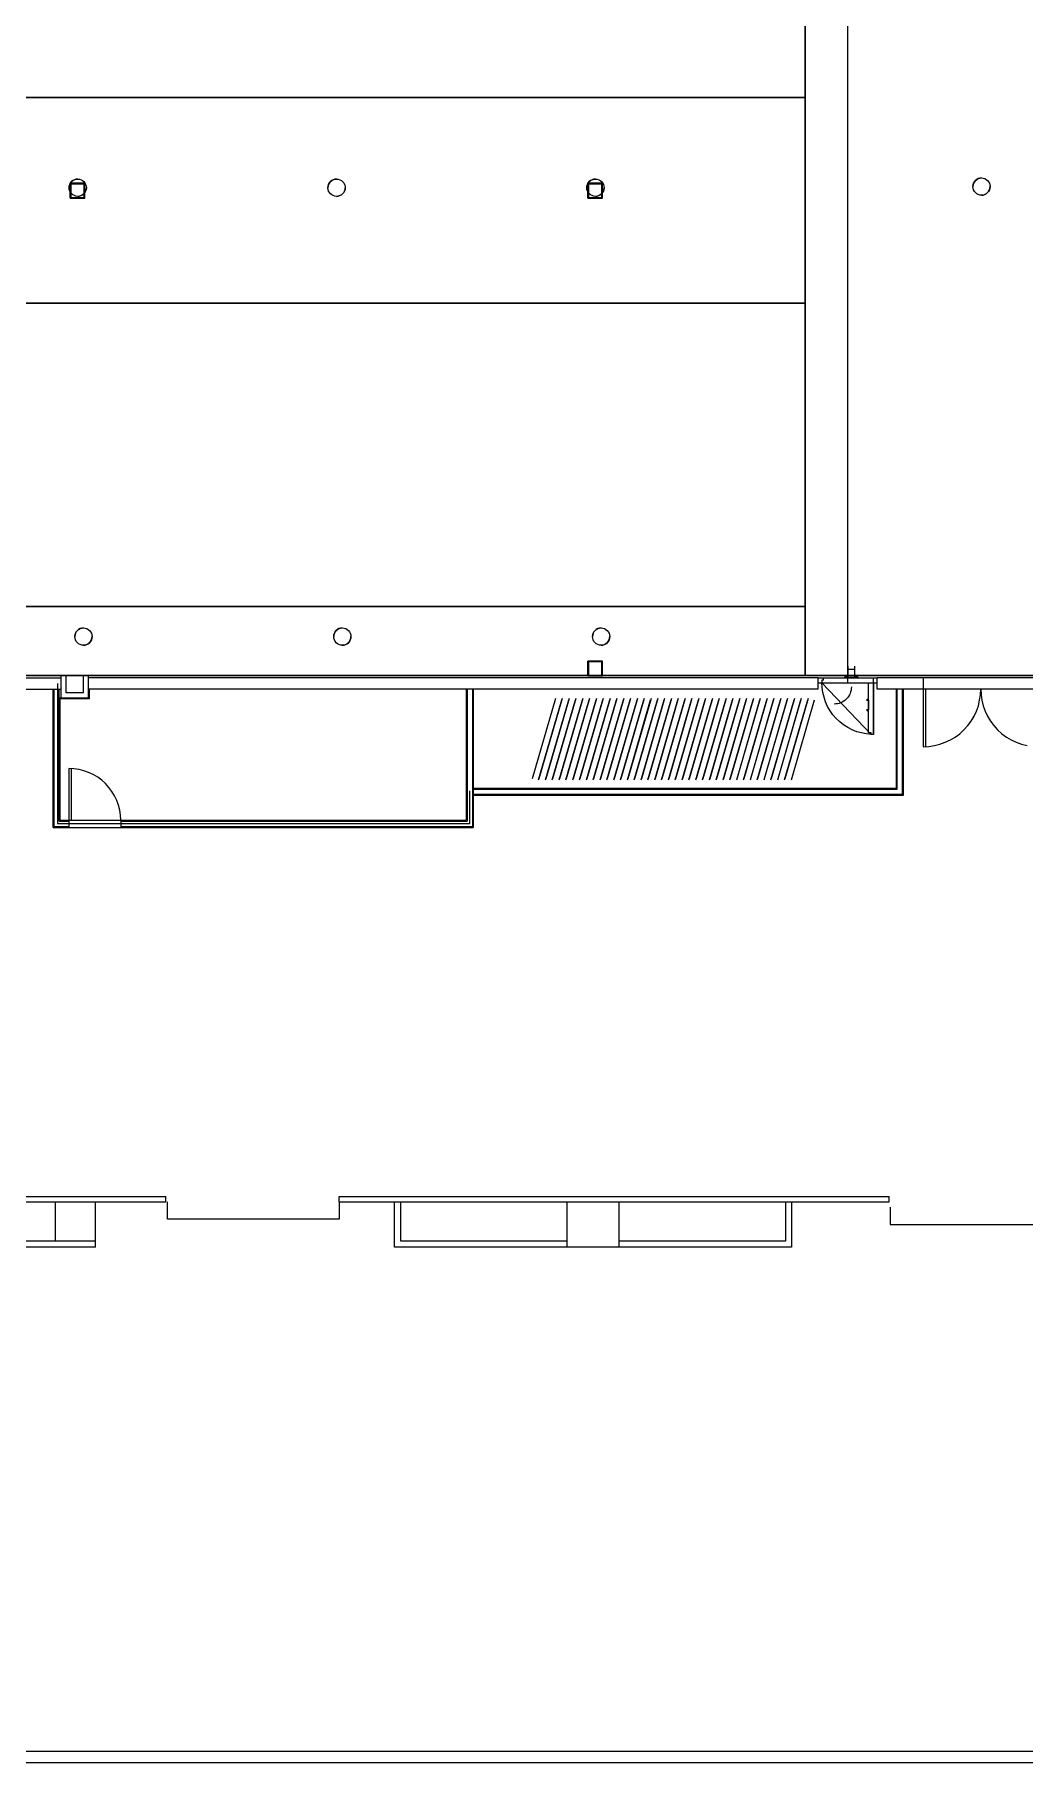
# Model space of a CAD drawing. Header units: inches. Extents: x -3410 to 5259, y -1080 to 3208.
# Drawn here: x -1106 to -418, y -755 to 446 of the extents above; entities that cross this region are included whole.
import ezdxf

# ---------------------------------------------------------------- set-up
doc = ezdxf.new("R2010")
doc.units = ezdxf.units.IN
doc.header["$LTSCALE"] = 48
doc.header["$MEASUREMENT"] = 0
for name, color, linetype, lineweight in [('Venue-Airwall Closed', 7, 'Continuous', 5), ('Venue-Ceiling-Main', 7, 'Continuous', 5), ('Venue-Floor Pockets', 7, 'Continuous', 5), ('Venue-Rigging Points', 7, 'Continuous', 5), ('Venue-Walls and Doors', 7, 'Continuous', 5)]:
    doc.layers.add(name, color=color, linetype=linetype, lineweight=lineweight)

# ---------------------------------------------------------------- blocks, each defined once
blk = doc.blocks.new('Group-1')
at = {"layer": 'Venue-Floor Pockets', "color": 7, "linetype": 'Continuous', "lineweight": 15, "transparency": 33554687}
for points in [[(5.15, 5.15, 0), (-5.15, 5.15, 0), (-5.15, -5.15, 0), (5.15, -5.15, 0), (5.15, 5.15, 0)], [(-5.15, -5.15, 0), (-5.15, 5.15, 0)], [(4.65, 4.65, 0), (-4.65, 4.65, 0), (-4.65, -4.65, 0), (4.65, -4.65, 0), (4.65, 4.65, 0)]]:
    blk.add_polyline3d(points, dxfattribs=at)
blk = doc.blocks.new('FLRBOX')
at = {"layer": 'Venue-Floor Pockets', "color": 7, "transparency": 33554687}
blk.add_blockref('Group-1', (0, 0), dxfattribs=at)
blk = doc.blocks.new('High rig points')
at = {"layer": 'Venue-Rigging Points', "color": 7, "linetype": 'Continuous', "lineweight": 5, "transparency": 33554687}
blk.add_circle((0, 0), 6, dxfattribs=at)
for start, end in [(0, 90), (180, 270)]:
    blk.add_arc((0, 0), 6, start, end, dxfattribs=at)
blk = doc.blocks.new('Low Hang point')
at = {"layer": 'Venue-Rigging Points', "color": 7, "linetype": 'Continuous', "lineweight": 5, "transparency": 33554687}
blk.add_circle((0, 0), 6, dxfattribs=at)
for start, end in [(0, 90), (180, 270)]:
    blk.add_arc((0, 0), 6, start, end, dxfattribs=at)

msp = doc.modelspace()

# ---------------------------------------------------------------- linework, layer by layer
at = {"layer": 'Venue-Airwall Closed', "color": 7, "linetype": 'Continuous', "lineweight": 5, "transparency": 33554687}
msp.add_line((-540.7, -4.8), (-540.7, 2124.4), dxfattribs=at)
at = {"layer": 'Venue-Airwall Closed', "color": 7, "linetype": 'Continuous', "lineweight": 15, "transparency": 33554687}
for points in [[(-760, -71.4, 0), (-743.8, -15.6, 0)], [(-739.8, -16.8, 0), (-755.9, -72.6, 0)], [(-755.2, -71.4, 0), (-739.1, -15.6, 0)], [(-735, -16.8, 0), (-751.1, -72.6, 0)], [(-750.5, -71.4, 0), (-734.3, -15.6, 0)], [(-730.3, -16.8, 0), (-746.4, -72.6, 0)], [(-745.7, -71.4, 0), (-729.6, -15.6, 0)], [(-725.5, -16.8, 0), (-741.6, -72.6, 0)], [(-741, -71.4, 0), (-724.8, -15.6, 0)], [(-720.8, -16.8, 0), (-736.9, -72.6, 0)], [(-736.2, -71.4, 0), (-720.1, -15.6, 0)], [(-716, -16.8, 0), (-732.1, -72.6, 0)], [(-731.5, -71.4, 0), (-715.3, -15.6, 0)], [(-711.3, -16.8, 0), (-727.4, -72.6, 0)], [(-726.7, -71.4, 0), (-710.6, -15.6, 0)], [(-706.5, -16.8, 0), (-722.6, -72.6, 0)], [(-722, -71.4, 0), (-705.8, -15.6, 0)], [(-701.8, -16.8, 0), (-717.9, -72.6, 0)], [(-717.2, -71.4, 0), (-701.1, -15.6, 0)], [(-697, -16.8, 0), (-713.1, -72.6, 0)], [(-712.5, -71.4, 0), (-696.3, -15.6, 0)], [(-692.3, -16.8, 0), (-708.4, -72.6, 0)], [(-707.7, -71.4, 0), (-691.6, -15.6, 0)], [(-687.5, -16.8, 0), (-703.6, -72.6, 0)], [(-703, -71.4, 0), (-686.8, -15.6, 0)], [(-682.8, -16.8, 0), (-698.9, -72.6, 0)], [(-698.2, -71.4, 0), (-682.1, -15.6, 0)], [(-678, -16.8, 0), (-694.1, -72.6, 0)], [(-693.5, -71.4, 0), (-677.3, -15.6, 0)], [(-673.3, -16.8, 0), (-689.4, -72.6, 0)], [(-688.7, -71.4, 0), (-672.6, -15.6, 0)], [(-668.5, -16.8, 0), (-684.6, -72.6, 0)], [(-684, -71.4, 0), (-667.8, -15.6, 0)], [(-663.8, -16.8, 0), (-679.9, -72.6, 0)], [(-679.2, -71.4, 0), (-663.1, -15.6, 0)], [(-659, -16.8, 0), (-675.1, -72.6, 0)], [(-674.5, -71.4, 0), (-658.3, -15.6, 0)], [(-654.3, -16.8, 0), (-670.4, -72.6, 0)], [(-669.7, -71.4, 0), (-653.6, -15.6, 0)], [(-649.5, -16.8, 0), (-665.6, -72.6, 0)], [(-665, -71.4, 0), (-648.8, -15.6, 0)], [(-644.8, -16.8, 0), (-660.9, -72.6, 0)], [(-660.2, -71.4, 0), (-644.1, -15.6, 0)], [(-640, -16.8, 0), (-656.1, -72.6, 0)], [(-655.5, -71.4, 0), (-639.3, -15.6, 0)], [(-635.3, -16.8, 0), (-651.4, -72.6, 0)], [(-650.7, -71.4, 0), (-634.6, -15.6, 0)], [(-630.5, -16.8, 0), (-646.6, -72.6, 0)], [(-646, -71.4, 0), (-629.8, -15.6, 0)], [(-625.8, -16.8, 0), (-641.9, -72.6, 0)], [(-641.2, -71.4, 0), (-625.1, -15.6, 0)], [(-621, -16.8, 0), (-637.1, -72.6, 0)], [(-636.5, -71.4, 0), (-620.3, -15.6, 0)], [(-616.3, -16.8, 0), (-632.4, -72.6, 0)], [(-631.7, -71.4, 0), (-615.6, -15.6, 0)], [(-611.5, -16.8, 0), (-627.6, -72.6, 0)], [(-627, -71.4, 0), (-610.8, -15.6, 0)], [(-606.8, -16.8, 0), (-622.9, -72.6, 0)], [(-622.2, -71.4, 0), (-606.1, -15.6, 0)], [(-602, -16.8, 0), (-618.1, -72.6, 0)], [(-617.5, -71.4, 0), (-601.3, -15.6, 0)], [(-597.3, -16.8, 0), (-613.4, -72.6, 0)], [(-612.7, -71.4, 0), (-596.6, -15.6, 0)], [(-592.5, -16.8, 0), (-608.6, -72.6, 0)], [(-608, -71.4, 0), (-591.8, -15.6, 0)], [(-587.8, -16.8, 0), (-603.9, -72.6, 0)], [(-603.2, -71.4, 0), (-587.1, -15.6, 0)], [(-583, -16.8, 0), (-599.1, -72.6, 0)], [(-598.5, -71.4, 0), (-582.3, -15.6, 0)], [(-578.3, -16.8, 0), (-594.4, -72.6, 0)], [(-593.7, -71.4, 0), (-577.6, -15.6, 0)], [(-573.5, -16.8, 0), (-589.6, -72.6, 0)], [(-589, -71.4, 0), (-572.8, -15.6, 0)], [(-568.8, -16.8, 0), (-584.9, -72.6, 0)], [(-584.2, -71.4, 0), (-568.1, -15.6, 0)], [(-564, -16.8, 0), (-580.1, -72.6, 0)]]:
    msp.add_polyline3d(points, dxfattribs=at)
at = {"layer": 'Venue-Ceiling-Main', "color": 7, "linetype": 'Continuous', "lineweight": 5, "transparency": 33554687}
for points in [[(-570.3, 2123.3, 337), (-333.3, 2123.3, 337), (-333.3, 0.2, 337), (-570.3, 0.2, 337)], [(-570.3, 2123.3, 336), (-333.3, 2123.3, 336), (-333.3, 0.2, 336), (-570.3, 0.2, 336)], [(-570.3, 0.2, 336), (-570.3, 0.2, 337), (-570.3, 2123.3, 337), (-570.3, 2123.3, 336)], [(-1407.4, 402, 421), (-570.4, 402, 421), (-570.4, 259, 421), (-1407.4, 259, 421)], [(-1407.4, 402, 420), (-570.4, 402, 420), (-570.4, 259, 420), (-1407.4, 259, 420)], [(-1407.4, 402, 420), (-1407.4, 402, 421), (-570.4, 402, 421), (-570.4, 402, 420)], [(-570.4, 402, 420), (-570.4, 402, 421), (-570.4, 259, 421), (-570.4, 259, 420)], [(-570.4, 259, 420), (-570.4, 259, 421), (-1407.4, 259, 421), (-1407.4, 259, 420)], [(-1407.4, 48.2, 421), (-570.4, 48.2, 421), (-570.4, 0.2, 421), (-1407.4, 0.2, 421)], [(-1407.4, 48.2, 420), (-570.4, 48.2, 420), (-570.4, 0.2, 420), (-1407.4, 0.2, 420)], [(-1407.4, 48.2, 420), (-1407.4, 48.2, 421), (-570.4, 48.2, 421), (-570.4, 48.2, 420)], [(-570.4, 48.2, 420), (-570.4, 48.2, 421), (-570.4, 0.2, 421), (-570.4, 0.2, 420)], [(-570.4, 0.2, 420), (-570.4, 0.2, 421), (-1407.4, 0.2, 421), (-1407.4, 0.2, 420)], [(-333.3, 0.2, 336), (-333.3, 0.2, 337), (-570.3, 0.2, 337), (-570.3, 0.2, 336)]]:
    msp.add_3dface(points, dxfattribs=at)
at = {"layer": 'Venue-Walls and Doors', "linetype": 'Continuous'}
for p, q in [((-1206.6, -361.9), (-1015, -361.9)), ((-1206.6, -365.5), (-1015, -365.5)), ((-1091.8, -365.5), (-1091.8, -393)), ((-1063.8, -397.2), (-1063.8, -365.5)), ((-1015, -365.5), (-1015, -361.9)), ((-894.3, -365.5), (-894.3, -361.9)), ((-894.3, -361.9), (-511.9, -361.9)), ((-894.3, -365.5), (-511.9, -365.5)), ((-855.8, -397.2), (-855.8, -366.1)), ((-851.6, -393), (-851.6, -366.1)), ((-735.8, -397.2), (-735.8, -365.5)), ((-699.8, -365.5), (-699.8, -397.2)), ((-584.1, -366.1), (-584.1, -393)), ((-579.8, -366.1), (-579.8, -397.2)), ((-511.9, -365.5), (-511.9, -361.9)), ((-1063.8, -393), (-1179.6, -393)), ((-735.8, -393), (-851.6, -393)), ((-584.1, -393), (-699.8, -393)), ((-1063.8, -397.2), (-1183.8, -397.2)), ((-579.8, -397.2), (-855.8, -397.2)), ((-1343.8, -747.3), (2174.2, -747.3)), ((-1343.8, -755.3), (2174.2, -755.3))]:
    msp.add_line(p, q, dxfattribs=at)
at = {"layer": 'Venue-Walls and Doors', "linetype": 'Continuous', "flags": 128}
for points in [[(-894.3, -365.7), (-894.3, -377.7), (-1013.7, -377.7), (-1013.7, -365.7)], [(-511.3, -369.3), (-511.3, -381.3), (-392, -381.3), (-392, -369.3)]]:
    msp.add_lwpolyline(points, dxfattribs=at)
at = {"layer": 'Venue-Walls and Doors', "transparency": 33554687}
for points in [[(-1087.8, -15.4, 0), (-1087.8, 0.2, 0)], [(-1084.2, -11.8, 0), (-1084.2, 0.2, 0)], [(-1072.2, -11.8, 0), (-1072.2, 0.2, 0)], [(-1068.6, -15.4, 0), (-1068.6, 0.2, 0)], [(-533.5, -1.2, 0), (-534.8, 0.2, 0), (-534.8, 0.2, 0), (-534.8, 0.3, 0), (-534.8, 0.3, 0), (-534.9, 0.3, 0), (-534.9, 0.3, 0), (-534.9, 0.3, 0), (-534.9, 0.3, 0), (-534.9, 0.3, 0), (-534.9, 0.3, 0), (-534.9, 0.3, 0), (-534.9, 0.3, 0), (-535, 0.2, 0), (-535, 0.2, 0), (-535, 0.2, 0), (-535, 0.2, 0), (-535, 0.2, 0), (-535, 0.2, 0), (-535, -1.2, 0), (-535, -1.2, 0), (-535, -1.2, 0), (-535, -1.2, 0), (-535, -1.2, 0), (-535, -1.2, 0), (-535, -1.2, 0), (-535, -1.2, 0), (-535, -1.2, 0), (-535, -1.2, 0), (-535, -1.2, 0), (-535, -1.2, 0), (-535, -1.2, 0), (-535, -1.2, 0), (-535, -1.2, 0), (-535, -1.2, 0), (-535, -1.2, 0), (-535, -1.2, 0), (-541.4, -1.2, 0), (-541.4, -1.2, 0), (-541.4, -1.2, 0), (-541.4, -1.2, 0), (-541.4, -1.2, 0), (-541.4, -1.2, 0), (-541.4, -1.2, 0), (-541.4, -1.2, 0), (-541.4, -1.2, 0), (-541.4, -1.2, 0), (-541.4, -1.2, 0), (-541.4, -1.2, 0), (-541.4, -1.2, 0), (-541.4, -1.2, 0), (-541.4, -1.2, 0), (-541.4, -1.2, 0), (-541.4, -1.2, 0), (-541.4, -1.2, 0), (-541.4, 0.2, 0), (-541.4, 0.2, 0), (-541.4, 0.2, 0), (-541.4, 0.2, 0), (-541.4, 0.2, 0), (-541.4, 0.2, 0), (-541.4, 0.2, 0), (-541.5, 0.3, 0), (-541.5, 0.3, 0), (-541.5, 0.3, 0), (-541.5, 0.3, 0), (-541.5, 0.3, 0), (-541.5, 0.3, 0), (-541.5, 0.3, 0), (-541.5, 0.3, 0), (-541.6, 0.3, 0), (-541.6, 0.3, 0), (-541.6, 0.2, 0), (-542.9, -1.2, 0), (-542.8, -1.3, 0), (-541.5, 0.2, 0), (-541.5, 0.2, 0), (-541.5, 0.2, 0), (-541.5, 0.2, 0), (-541.5, 0.2, 0), (-541.5, 0.2, 0), (-541.5, 0.2, 0), (-541.5, 0.2, 0), (-541.5, 0.2, 0), (-541.5, 0.2, 0), (-541.5, 0.2, 0), (-541.5, 0.2, 0), (-541.5, 0.2, 0), (-541.5, 0.2, 0), (-541.5, 0.2, 0), (-541.5, 0.2, 0), (-541.5, 0.2, 0), (-541.5, 0.2, 0), (-541.5, -1.2, 0), (-541.5, -1.2, 0), (-541.5, -1.2, 0), (-541.5, -1.2, 0), (-541.5, -1.2, 0), (-541.5, -1.2, 0), (-541.5, -1.2, 0), (-541.5, -1.2, 0), (-541.5, -1.2, 0), (-541.4, -1.2, 0), (-541.4, -1.2, 0), (-541.4, -1.2, 0), (-541.4, -1.2, 0), (-541.4, -1.2, 0), (-541.4, -1.3, 0), (-541.4, -1.3, 0), (-541.4, -1.3, 0), (-535, -1.3, 0), (-535, -1.3, 0), (-535, -1.3, 0), (-535, -1.3, 0), (-535, -1.2, 0), (-535, -1.2, 0), (-535, -1.2, 0), (-535, -1.2, 0), (-535, -1.2, 0), (-534.9, -1.2, 0), (-534.9, -1.2, 0), (-534.9, -1.2, 0), (-534.9, -1.2, 0), (-534.9, -1.2, 0), (-534.9, -1.2, 0), (-534.9, -1.2, 0), (-534.9, -1.2, 0), (-534.9, -1.2, 0), (-534.9, 0.2, 0), (-534.9, 0.2, 0), (-534.9, 0.2, 0), (-534.9, 0.2, 0), (-534.9, 0.2, 0), (-534.9, 0.2, 0), (-534.9, 0.2, 0), (-534.9, 0.2, 0), (-534.9, 0.2, 0), (-534.9, 0.2, 0), (-534.9, 0.2, 0), (-534.9, 0.2, 0), (-534.9, 0.2, 0), (-534.9, 0.2, 0), (-534.9, 0.2, 0), (-534.9, 0.2, 0), (-534.9, 0.2, 0), (-534.9, 0.2, 0), (-533.5, -1.3, 0), (-533.5, -1.2, 0), (-533.5, -1.2, 0)], [(-540.7, 6.7, 0), (-540.7, -1.3, 0)], [(-540.2, 4.7, 0), (-536.2, 4.7, 0)], [(-535.7, -1.3, 0), (-535.7, 6.7, 0)], [(-1168.2, -1.3, 0), (-1087.8, -1.3, 0)], [(-1168.2, -9.3, 0), (-1087.8, -9.3, 0)], [(-1093.2, -105.3, 0), (-1093.2, -9.3, 0)], [(-1092.6, -104.6, 0), (-1092.6, -9.3, 0)], [(-1089, -101, 0), (-1089, -9.3, 0)], [(-1087.8, -9.3, 0), (-1087.8, -1.3, 0)], [(-1072.2, -11.8, 0), (-1084.2, -11.8, 0)], [(-561.2, -1.3, 0), (-1068.6, -1.3, 0)], [(-561.2, -9.3, 0), (-1068.6, -9.3, 0)], [(-1068, -16, 0), (-1068, -9.3, 0)], [(-806, -9.3, 0), (-806, -100.4, 0)], [(-805.4, -9.3, 0), (-805.4, -101, 0)], [(-801.7, -9.3, 0), (-801.7, -104.6, 0)], [(-801.1, -9.3, 0), (-801.1, -105.3, 0)], [(-561.2, -1.3, 0), (-520.2, -1.3, 0)], [(-561.2, -9.3, 0), (-561.2, -1.3, 0)], [(-561.2, -4.8, 0), (-520.2, -4.8, 0)], [(-557.5, -3, 0), (-558.7, -3, 0)], [(-558.7, -3, 0), (-558.7, -4.8, 0)], [(-524.4, -40.7, 0), (-527.8, -40.4, 0), (-531.2, -39.7, 0), (-534.5, -38.8, 0), (-537.7, -37.5, 0), (-540.7, -35.9, 0), (-543.6, -34.1, 0), (-546.3, -32, 0), (-548.8, -29.6, 0), (-551, -27, 0), (-553, -24.2, 0), (-554.7, -21.3, 0), (-556.1, -18.1, 0), (-557.2, -14.9, 0), (-558, -11.6, 0), (-558.5, -8.2, 0), (-558.7, -4.8, 0), (-524.4, -40.7, 0)], [(-557.5, -3, 0), (-557.5, -1.3, 0)], [(-538.2, -7.6, 0), (-538.3, -8.8, 0), (-538.4, -9.9, 0), (-538.7, -11.1, 0), (-539.1, -12.2, 0), (-539.6, -13.2, 0), (-540.2, -14.3, 0), (-540.9, -15.2, 0), (-541.7, -16.1, 0), (-542.6, -16.9, 0), (-543.5, -17.6, 0), (-544.5, -18.2, 0), (-545.6, -18.7, 0), (-546.7, -19.1, 0), (-547.9, -19.4, 0), (-549, -19.5, 0), (-550.2, -19.6, 0)], [(-526.2, -39.5, 0), (-526.2, -4.8, 0)], [(-522.7, -4.8, 0), (-522.7, -1.3, 0)], [(-522.7, -4.8, 0), (-522.7, -40.8, 0), (-522.7, -4.8, 0)], [(-488.2, -1.3, 0), (-520.2, -1.3, 0)], [(-520.2, -9.3, 0), (-520.2, -1.3, 0)], [(-488.2, -9.3, 0), (-520.2, -9.3, 0)], [(-507.1, -9.3, 0), (-507.1, -78.3, 0)], [(-506.5, -9.3, 0), (-506.5, -78.9, 0)], [(-502.8, -9.3, 0), (-502.8, -82.5, 0)], [(-502.2, -9.3, 0), (-502.2, -83.2, 0)], [(-408.2, -1.3, 0), (-488.2, -1.3, 0)], [(-488.2, -1.3, 0), (-488.2, -9.3, 0)], [(-408.2, -9.3, 0), (-488.2, -9.3, 0)], [(-486.3, -49.3, 0), (-486.3, -9.3, 0), (-488.2, -9.3, 0), (-488.2, -49.3, 0), (-484.3, -49.1, 0), (-480.4, -48.5, 0), (-476.6, -47.5, 0), (-472.9, -46.2, 0), (-469.3, -44.5, 0), (-466, -42.5, 0), (-462.8, -40.2, 0), (-459.9, -37.5, 0), (-457.3, -34.6, 0), (-454.9, -31.5, 0), (-452.9, -28.1, 0), (-451.2, -24.6, 0), (-449.9, -20.9, 0), (-449, -17, 0), (-448.4, -13.2, 0), (-448.2, -9.3, 0), (-448, -13.2, 0), (-447.4, -17, 0), (-446.5, -20.9, 0), (-445.2, -24.6, 0), (-443.5, -28.1, 0), (-441.5, -31.5, 0), (-439.1, -34.6, 0), (-436.5, -37.5, 0), (-433.6, -40.2, 0), (-430.4, -42.5, 0), (-427.1, -44.5, 0), (-423.5, -46.2, 0), (-419.8, -47.5, 0), (-416, -48.5, 0)], [(-1068.6, -15.4, 0), (-1089, -15.4, 0)], [(-1068, -16, 0), (-1089, -16, 0)], [(-1088.3, -100.4, 0), (-1088.3, -16, 0)], [(-526.2, -15.6, 0), (-527.7, -16.9, 0), (-527.7, -16.9, 0), (-527.7, -16.9, 0), (-527.7, -16.9, 0), (-527.7, -16.9, 0), (-527.7, -16.9, 0), (-527.7, -16.9, 0), (-527.7, -17, 0), (-527.7, -17, 0), (-527.7, -17, 0), (-527.7, -17, 0), (-527.7, -17, 0), (-527.7, -17, 0), (-527.7, -17, 0), (-527.7, -17, 0), (-527.6, -17, 0), (-527.6, -17, 0), (-527.6, -17, 0), (-526.3, -17, 0), (-526.3, -17, 0), (-526.3, -17, 0), (-526.3, -17, 0), (-526.3, -17, 0), (-526.3, -17, 0), (-526.3, -17, 0), (-526.3, -17, 0), (-526.3, -17, 0), (-526.3, -17, 0), (-526.3, -17, 0), (-526.3, -17, 0), (-526.3, -17, 0), (-526.3, -17.1, 0), (-526.3, -17.1, 0), (-526.3, -17.1, 0), (-526.3, -17.1, 0), (-526.3, -23.4, 0), (-526.3, -23.4, 0), (-526.3, -23.4, 0), (-526.3, -23.4, 0), (-526.3, -23.5, 0), (-526.3, -23.5, 0), (-526.3, -23.5, 0), (-526.3, -23.5, 0), (-526.3, -23.5, 0), (-526.3, -23.5, 0), (-526.3, -23.5, 0), (-526.3, -23.5, 0), (-526.3, -23.5, 0), (-526.3, -23.5, 0), (-526.3, -23.5, 0), (-526.3, -23.5, 0), (-526.3, -23.5, 0), (-527.6, -23.5, 0), (-527.6, -23.5, 0), (-527.7, -23.5, 0), (-527.7, -23.5, 0), (-527.7, -23.5, 0), (-527.7, -23.5, 0), (-527.7, -23.5, 0), (-527.7, -23.5, 0), (-527.7, -23.5, 0), (-527.7, -23.5, 0), (-527.7, -23.6, 0), (-527.7, -23.6, 0), (-527.7, -23.6, 0), (-527.7, -23.6, 0), (-527.7, -23.6, 0), (-527.7, -23.6, 0), (-527.7, -23.6, 0), (-526.2, -24.9, 0), (-526.2, -24.9, 0), (-527.7, -23.6, 0), (-527.7, -23.6, 0), (-527.7, -23.6, 0), (-527.7, -23.6, 0), (-527.7, -23.6, 0), (-527.7, -23.6, 0), (-527.7, -23.6, 0), (-527.7, -23.6, 0), (-527.7, -23.6, 0), (-527.7, -23.5, 0), (-527.7, -23.5, 0), (-527.7, -23.5, 0), (-527.7, -23.5, 0), (-527.7, -23.5, 0), (-527.6, -23.5, 0), (-527.6, -23.5, 0), (-527.6, -23.5, 0), (-527.6, -23.5, 0), (-526.3, -23.5, 0), (-526.3, -23.5, 0), (-526.3, -23.5, 0), (-526.3, -23.5, 0), (-526.3, -23.5, 0), (-526.2, -23.5, 0), (-526.2, -23.5, 0), (-526.2, -23.5, 0), (-526.2, -23.5, 0), (-526.2, -23.5, 0), (-526.2, -23.5, 0), (-526.2, -23.5, 0), (-526.2, -23.5, 0), (-526.2, -23.5, 0), (-526.2, -23.5, 0), (-526.2, -23.4, 0), (-526.2, -23.4, 0), (-526.2, -23.4, 0), (-526.2, -17.1, 0), (-526.2, -17.1, 0), (-526.2, -17, 0), (-526.2, -17, 0), (-526.2, -17, 0), (-526.2, -17, 0), (-526.2, -17, 0), (-526.2, -17, 0), (-526.2, -17, 0), (-526.2, -17, 0), (-526.2, -17, 0), (-526.2, -17, 0), (-526.3, -17, 0), (-526.3, -17, 0), (-526.3, -17, 0), (-526.3, -17, 0), (-526.3, -17, 0), (-527.6, -17, 0), (-527.6, -17, 0), (-527.6, -17, 0), (-527.6, -17, 0), (-527.7, -17, 0), (-527.7, -17, 0), (-527.7, -17, 0), (-527.7, -17, 0), (-527.7, -17, 0), (-527.7, -17, 0), (-527.7, -16.9, 0), (-527.7, -16.9, 0), (-527.7, -16.9, 0), (-527.7, -16.9, 0), (-527.7, -16.9, 0), (-527.7, -16.9, 0), (-527.7, -16.9, 0), (-527.7, -16.9, 0), (-526.2, -15.6, 0), (-526.2, -15.6, 0), (-526.2, -15.6, 0)], [(-507.1, -12.3, 0), (-507.1, -78.3, 0)], [(-524.5, -39.5, 0), (-526.2, -39.5, 0)], [(-524.5, -40.8, 0), (-524.5, -39.5, 0)], [(-522.7, -40.8, 0), (-524.5, -40.8, 0)], [(-1046.3, -100.4, 0), (-1046.5, -96.9, 0), (-1047, -93.4, 0), (-1047.9, -89.9, 0), (-1049.1, -86.6, 0), (-1050.6, -83.4, 0), (-1052.4, -80.4, 0), (-1054.5, -77.5, 0), (-1056.9, -74.9, 0), (-1059.5, -72.6, 0), (-1062.3, -70.4, 0), (-1065.4, -68.6, 0), (-1068.6, -67.1, 0), (-1071.9, -65.9, 0), (-1075.3, -65.1, 0), (-1078.8, -64.6, 0), (-1082.3, -64.4, 0), (-1082.3, -100.4, 0), (-1080.6, -100.4, 0), (-1080.6, -64.4, 0)], [(-507.1, -78.3, 0), (-801.1, -78.3, 0)], [(-506.5, -78.9, 0), (-801.1, -78.9, 0)], [(-502.8, -82.5, 0), (-801.1, -82.5, 0)], [(-502.2, -83.2, 0), (-801.1, -83.2, 0)], [(-1093.2, -105.3, 0), (-1082.3, -105.3, 0)], [(-1092.6, -104.6, 0), (-1082.3, -104.6, 0)], [(-1089, -101, 0), (-1082.3, -101, 0)], [(-1088.3, -100.4, 0), (-1082.3, -100.4, 0)], [(-1082.3, -100.4, 0), (-1046.3, -100.4, 0)], [(-1082.3, -100.4, 0), (-1082.3, -105.3, 0)], [(-1082.3, -105.3, 0), (-1046.3, -105.3, 0)], [(-1046.3, -100.4, 0), (-806, -100.4, 0)], [(-1046.3, -100.4, 0), (-1046.3, -105.3, 0)], [(-1046.3, -101, 0), (-805.4, -101, 0)], [(-1046.3, -104.6, 0), (-801.7, -104.6, 0)], [(-1046.3, -105.3, 0), (-801.1, -105.3, 0)]]:
    msp.add_polyline3d(points, dxfattribs=at)
at = {"layer": 'Venue-Walls and Doors', "transparency": 33554687, "invisible_edges": 8}
msp.add_3dface([(-1090.3, -5.3), (-1090.3, -102.7), (-803.5, -102.7), (-803.5, -79.9)], dxfattribs=at)

# ---------------------------------------------------------------- block references
at = {"layer": 'Venue-Floor Pockets', "color": 7, "transparency": 33554687}
for p in [(-1076.4, 337.2), (-716.4, 337.2), (-716.4, 5.1)]:
    msp.add_blockref('FLRBOX', p, dxfattribs=at)
at = {"layer": 'Venue-Rigging Points', "color": 7, "transparency": 33554687}
for name, p, rotation in [('High rig points', (-1076.2, 339.3, 418), 90), ('High rig points', (-896.2, 339.3, 418), 90), ('High rig points', (-716.2, 339.3, 418), 90), ('Low Hang point', (-447.7, 340.1, 336.4), 270), ('Low Hang point', (-1072.2, 27.3, 336.4), 90), ('Low Hang point', (-892.2, 27.3, 336.4), 90), ('Low Hang point', (-712.2, 27.3, 336.4), 90)]:
    msp.add_blockref(name, p, dxfattribs=dict(at, rotation=rotation))

doc.saveas('drawing.dxf')
